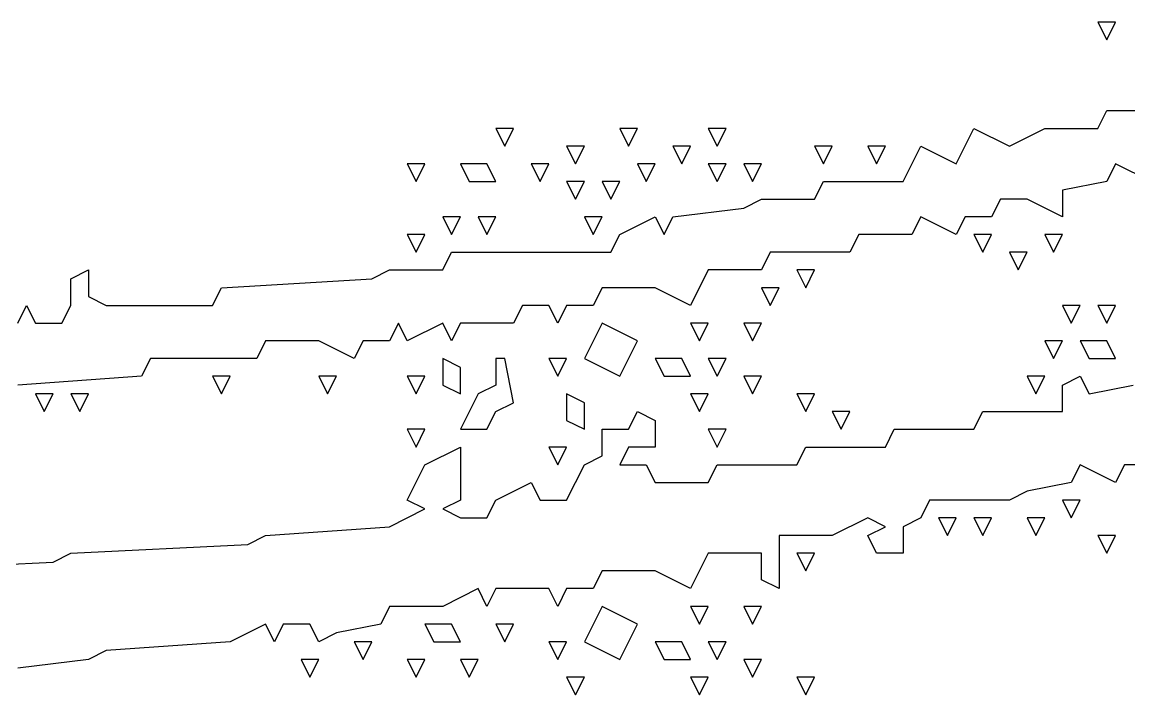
# Model space of a CAD drawing. Extents: x 2 to 124, y 0 to 170.
# Drawn here: x 62.74 to 72.81, y 46.36 to 52.48 of the extents above; entities that cross this region are included whole.
import ezdxf

# ---------------------------------------------------------------- set-up
doc = ezdxf.new("R2010")
doc.units = 0
doc.layers.add('Layer0', color=7, linetype='Continuous')

msp = doc.modelspace()

# ---------------------------------------------------------------- linework, layer by layer
at = {"layer": 'Layer0', "color": 5, "linetype": 'CONTINUOUS'}
for p, q in [((72.52367, 52.48106, 0.1), (72.60417, 52.32008, 0.1)), ((72.68466, 52.48106, 0.1), (72.52367, 52.48106, 0.1)), ((72.60417, 52.32008, 0.1), (72.68466, 52.48106, 0.1)), ((72.52367, 51.51515, 0.1), (72.60417, 51.67614, 0.1)), ((72.60417, 51.67614, 0.1), (73.3286, 51.67614, 0.1)), ((67.05019, 51.51515, 0.1), (67.13068, 51.35417, 0.1)), ((67.21117, 51.51515, 0.1), (67.05019, 51.51515, 0.1)), ((67.13068, 51.35417, 0.1), (67.21117, 51.51515, 0.1)), ((68.17708, 51.51515, 0.1), (68.25758, 51.35417, 0.1)), ((68.33807, 51.51515, 0.1), (68.17708, 51.51515, 0.1)), ((68.25758, 51.35417, 0.1), (68.33807, 51.51515, 0.1)), ((68.98201, 51.51515, 0.1), (69.0625, 51.35417, 0.1)), ((69.14299, 51.51515, 0.1), (68.98201, 51.51515, 0.1)), ((69.0625, 51.35417, 0.1), (69.14299, 51.51515, 0.1)), ((71.2358, 51.19318, 0.1), (71.39678, 51.51515, 0.1)), ((71.39678, 51.51515, 0.1), (71.71875, 51.35417, 0.1)), ((71.71875, 51.35417, 0.1), (72.04072, 51.51515, 0.1)), ((72.04072, 51.51515, 0.1), (72.52367, 51.51515, 0.1)), ((67.69413, 51.35417, 0.1), (67.77462, 51.19318, 0.1)), ((67.85511, 51.35417, 0.1), (67.69413, 51.35417, 0.1)), ((67.77462, 51.19318, 0.1), (67.85511, 51.35417, 0.1)), ((68.66004, 51.35417, 0.1), (68.74053, 51.19318, 0.1)), ((68.82102, 51.35417, 0.1), (68.66004, 51.35417, 0.1)), ((68.74053, 51.19318, 0.1), (68.82102, 51.35417, 0.1)), ((69.94792, 51.35417, 0.1), (70.02841, 51.19318, 0.1)), ((70.1089, 51.35417, 0.1), (69.94792, 51.35417, 0.1)), ((70.02841, 51.19318, 0.1), (70.1089, 51.35417, 0.1)), ((70.43087, 51.35417, 0.1), (70.51136, 51.19318, 0.1)), ((70.59186, 51.35417, 0.1), (70.43087, 51.35417, 0.1)), ((70.51136, 51.19318, 0.1), (70.59186, 51.35417, 0.1)), ((70.75284, 51.0322, 0.1), (70.91383, 51.35417, 0.1)), ((70.91383, 51.35417, 0.1), (71.2358, 51.19318, 0.1)), ((66.24527, 51.19318, 0.1), (66.32576, 51.0322, 0.1)), ((66.40625, 51.19318, 0.1), (66.24527, 51.19318, 0.1)), ((66.32576, 51.0322, 0.1), (66.40625, 51.19318, 0.1)), ((66.72822, 51.19318, 0.1), (66.80871, 51.0322, 0.1)), ((66.9697, 51.19318, 0.1), (66.72822, 51.19318, 0.1)), ((67.05019, 51.0322, 0.1), (66.9697, 51.19318, 0.1)), ((67.37216, 51.19318, 0.1), (67.45265, 51.0322, 0.1)), ((67.53314, 51.19318, 0.1), (67.37216, 51.19318, 0.1)), ((67.45265, 51.0322, 0.1), (67.53314, 51.19318, 0.1)), ((68.33807, 51.19318, 0.1), (68.41856, 51.0322, 0.1)), ((68.49905, 51.19318, 0.1), (68.33807, 51.19318, 0.1)), ((68.41856, 51.0322, 0.1), (68.49905, 51.19318, 0.1)), ((68.98201, 51.19318, 0.1), (69.0625, 51.0322, 0.1)), ((69.14299, 51.19318, 0.1), (68.98201, 51.19318, 0.1)), ((69.0625, 51.0322, 0.1), (69.14299, 51.19318, 0.1)), ((69.30398, 51.19318, 0.1), (69.38447, 51.0322, 0.1)), ((69.46496, 51.19318, 0.1), (69.30398, 51.19318, 0.1)), ((69.38447, 51.0322, 0.1), (69.46496, 51.19318, 0.1)), ((72.68466, 51.19318, 0.1), (72.60417, 51.0322, 0.1)), ((73.00663, 51.0322, 0.1), (72.68466, 51.19318, 0.1)), ((66.80871, 51.0322, 0.1), (67.05019, 51.0322, 0.1)), ((67.69413, 51.0322, 0.1), (67.77462, 50.87121, 0.1)), ((67.85511, 51.0322, 0.1), (67.69413, 51.0322, 0.1)), ((67.77462, 50.87121, 0.1), (67.85511, 51.0322, 0.1)), ((68.0161, 51.0322, 0.1), (68.09659, 50.87121, 0.1)), ((68.17708, 51.0322, 0.1), (68.0161, 51.0322, 0.1)), ((68.09659, 50.87121, 0.1), (68.17708, 51.0322, 0.1)), ((69.94792, 50.87121, 0.1), (70.02841, 51.0322, 0.1)), ((70.02841, 51.0322, 0.1), (70.75284, 51.0322, 0.1)), ((72.60417, 51.0322, 0.1), (72.2017, 50.9517, 0.1)), ((72.2017, 50.9517, 0.1), (72.2017, 50.71023, 0.1)), ((69.30398, 50.79072, 0.1), (69.46496, 50.87121, 0.1)), ((69.46496, 50.87121, 0.1), (69.94792, 50.87121, 0.1)), ((71.63826, 50.87121, 0.1), (71.55777, 50.71023, 0.1)), ((71.87973, 50.87121, 0.1), (71.63826, 50.87121, 0.1)), ((72.2017, 50.71023, 0.1), (71.87973, 50.87121, 0.1)), ((66.56723, 50.71023, 0.1), (66.64773, 50.54924, 0.1)), ((66.72822, 50.71023, 0.1), (66.56723, 50.71023, 0.1)), ((66.64773, 50.54924, 0.1), (66.72822, 50.71023, 0.1)), ((66.8892, 50.71023, 0.1), (66.9697, 50.54924, 0.1)), ((67.05019, 50.71023, 0.1), (66.8892, 50.71023, 0.1)), ((66.9697, 50.54924, 0.1), (67.05019, 50.71023, 0.1)), ((67.85511, 50.71023, 0.1), (67.93561, 50.54924, 0.1)), ((68.0161, 50.71023, 0.1), (67.85511, 50.71023, 0.1)), ((67.93561, 50.54924, 0.1), (68.0161, 50.71023, 0.1)), ((68.17708, 50.54924, 0.1), (68.49905, 50.71023, 0.1)), ((68.49905, 50.71023, 0.1), (68.57955, 50.54924, 0.1)), ((68.57955, 50.54924, 0.1), (68.66004, 50.71023, 0.1)), ((68.66004, 50.71023, 0.1), (69.30398, 50.79072, 0.1)), ((70.91383, 50.71023, 0.1), (70.83333, 50.54924, 0.1)), ((71.2358, 50.54924, 0.1), (70.91383, 50.71023, 0.1)), ((71.31629, 50.71023, 0.1), (71.2358, 50.54924, 0.1)), ((71.55777, 50.71023, 0.1), (71.31629, 50.71023, 0.1)), ((66.24527, 50.54924, 0.1), (66.32576, 50.38826, 0.1)), ((66.40625, 50.54924, 0.1), (66.24527, 50.54924, 0.1)), ((66.32576, 50.38826, 0.1), (66.40625, 50.54924, 0.1)), ((68.09659, 50.38826, 0.1), (68.17708, 50.54924, 0.1)), ((70.35038, 50.54924, 0.1), (70.26989, 50.38826, 0.1)), ((70.83333, 50.54924, 0.1), (70.35038, 50.54924, 0.1)), ((71.39678, 50.54924, 0.1), (71.47727, 50.38826, 0.1)), ((71.55777, 50.54924, 0.1), (71.39678, 50.54924, 0.1)), ((71.47727, 50.38826, 0.1), (71.55777, 50.54924, 0.1)), ((72.04072, 50.54924, 0.1), (72.12121, 50.38826, 0.1)), ((72.2017, 50.54924, 0.1), (72.04072, 50.54924, 0.1)), ((72.12121, 50.38826, 0.1), (72.2017, 50.54924, 0.1)), ((66.56723, 50.22727, 0.1), (66.64773, 50.38826, 0.1)), ((66.64773, 50.38826, 0.1), (68.09659, 50.38826, 0.1)), ((69.54545, 50.38826, 0.1), (69.46496, 50.22727, 0.1)), ((70.26989, 50.38826, 0.1), (69.54545, 50.38826, 0.1)), ((71.71875, 50.38826, 0.1), (71.79924, 50.22727, 0.1)), ((71.87973, 50.38826, 0.1), (71.71875, 50.38826, 0.1)), ((71.79924, 50.22727, 0.1), (71.87973, 50.38826, 0.1)), ((63.18655, 50.14678, 0.1), (63.34754, 50.22727, 0.1)), ((63.34754, 50.22727, 0.1), (63.34754, 49.9858, 0.1)), ((65.9233, 50.14678, 0.1), (66.08428, 50.22727, 0.1)), ((66.08428, 50.22727, 0.1), (66.56723, 50.22727, 0.1)), ((68.98201, 50.22727, 0.1), (68.82102, 49.9053, 0.1)), ((69.46496, 50.22727, 0.1), (68.98201, 50.22727, 0.1)), ((69.78693, 50.22727, 0.1), (69.86742, 50.06629, 0.1)), ((69.94792, 50.22727, 0.1), (69.78693, 50.22727, 0.1)), ((69.86742, 50.06629, 0.1), (69.94792, 50.22727, 0.1)), ((63.18655, 49.9053, 0.1), (63.18655, 50.14678, 0.1)), ((64.55492, 50.06629, 0.1), (65.9233, 50.14678, 0.1)), ((64.47443, 49.9053, 0.1), (64.55492, 50.06629, 0.1)), ((68.0161, 50.06629, 0.1), (67.93561, 49.9053, 0.1)), ((68.49905, 50.06629, 0.1), (68.0161, 50.06629, 0.1)), ((68.82102, 49.9053, 0.1), (68.49905, 50.06629, 0.1)), ((69.46496, 50.06629, 0.1), (69.54545, 49.9053, 0.1)), ((69.62595, 50.06629, 0.1), (69.46496, 50.06629, 0.1)), ((69.54545, 49.9053, 0.1), (69.62595, 50.06629, 0.1)), ((62.7036, 49.74432, 0.1), (62.78409, 49.9053, 0.1)), ((62.78409, 49.9053, 0.1), (62.86458, 49.74432, 0.1)), ((63.10606, 49.74432, 0.1), (63.18655, 49.9053, 0.1)), ((63.34754, 49.9858, 0.1), (63.50852, 49.9053, 0.1)), ((63.50852, 49.9053, 0.1), (64.47443, 49.9053, 0.1)), ((67.29167, 49.9053, 0.1), (67.21117, 49.74432, 0.1)), ((67.53314, 49.9053, 0.1), (67.29167, 49.9053, 0.1)), ((67.61364, 49.74432, 0.1), (67.53314, 49.9053, 0.1)), ((67.69413, 49.9053, 0.1), (67.61364, 49.74432, 0.1)), ((67.93561, 49.9053, 0.1), (67.69413, 49.9053, 0.1)), ((72.2017, 49.9053, 0.1), (72.2822, 49.74432, 0.1)), ((72.36269, 49.9053, 0.1), (72.2017, 49.9053, 0.1)), ((72.2822, 49.74432, 0.1), (72.36269, 49.9053, 0.1)), ((72.52367, 49.9053, 0.1), (72.60417, 49.74432, 0.1)), ((72.68466, 49.9053, 0.1), (72.52367, 49.9053, 0.1)), ((72.60417, 49.74432, 0.1), (72.68466, 49.9053, 0.1)), ((62.86458, 49.74432, 0.1), (63.10606, 49.74432, 0.1)), ((66.16477, 49.74432, 0.1), (66.08428, 49.58333, 0.1)), ((66.24527, 49.58333, 0.1), (66.16477, 49.74432, 0.1)), ((66.56723, 49.74432, 0.1), (66.24527, 49.58333, 0.1)), ((66.64773, 49.58333, 0.1), (66.56723, 49.74432, 0.1)), ((66.72822, 49.74432, 0.1), (66.64773, 49.58333, 0.1)), ((67.21117, 49.74432, 0.1), (66.72822, 49.74432, 0.1)), ((68.0161, 49.74432, 0.1), (67.85511, 49.42235, 0.1)), ((68.33807, 49.58333, 0.1), (68.0161, 49.74432, 0.1)), ((68.82102, 49.74432, 0.1), (68.90152, 49.58333, 0.1)), ((68.98201, 49.74432, 0.1), (68.82102, 49.74432, 0.1)), ((68.90152, 49.58333, 0.1), (68.98201, 49.74432, 0.1)), ((69.30398, 49.74432, 0.1), (69.38447, 49.58333, 0.1)), ((69.46496, 49.74432, 0.1), (69.30398, 49.74432, 0.1)), ((69.38447, 49.58333, 0.1), (69.46496, 49.74432, 0.1)), ((64.95739, 49.58333, 0.1), (64.87689, 49.42235, 0.1)), ((65.44034, 49.58333, 0.1), (64.95739, 49.58333, 0.1)), ((65.76231, 49.42235, 0.1), (65.44034, 49.58333, 0.1)), ((65.8428, 49.58333, 0.1), (65.76231, 49.42235, 0.1)), ((66.08428, 49.58333, 0.1), (65.8428, 49.58333, 0.1)), ((68.17708, 49.26136, 0.1), (68.33807, 49.58333, 0.1)), ((72.04072, 49.58333, 0.1), (72.12121, 49.42235, 0.1)), ((72.2017, 49.58333, 0.1), (72.04072, 49.58333, 0.1)), ((72.12121, 49.42235, 0.1), (72.2017, 49.58333, 0.1)), ((72.36269, 49.58333, 0.1), (72.44318, 49.42235, 0.1)), ((72.60417, 49.58333, 0.1), (72.36269, 49.58333, 0.1)), ((72.68466, 49.42235, 0.1), (72.60417, 49.58333, 0.1)), ((63.91098, 49.42235, 0.1), (63.83049, 49.26136, 0.1)), ((64.87689, 49.42235, 0.1), (63.91098, 49.42235, 0.1)), ((66.56723, 49.42235, 0.1), (66.56723, 49.18087, 0.1)), ((66.72822, 49.34186, 0.1), (66.56723, 49.42235, 0.1)), ((67.05019, 49.42235, 0.1), (67.05019, 49.18087, 0.1)), ((67.13068, 49.42235, 0.1), (67.05019, 49.42235, 0.1)), ((67.21117, 49.01989, 0.1), (67.13068, 49.42235, 0.1)), ((67.53314, 49.42235, 0.1), (67.61364, 49.26136, 0.1)), ((67.69413, 49.42235, 0.1), (67.53314, 49.42235, 0.1)), ((67.61364, 49.26136, 0.1), (67.69413, 49.42235, 0.1)), ((67.85511, 49.42235, 0.1), (68.17708, 49.26136, 0.1)), ((68.49905, 49.42235, 0.1), (68.57955, 49.26136, 0.1)), ((68.74053, 49.42235, 0.1), (68.49905, 49.42235, 0.1)), ((68.82102, 49.26136, 0.1), (68.74053, 49.42235, 0.1)), ((68.98201, 49.42235, 0.1), (69.0625, 49.26136, 0.1)), ((69.14299, 49.42235, 0.1), (68.98201, 49.42235, 0.1)), ((69.0625, 49.26136, 0.1), (69.14299, 49.42235, 0.1)), ((72.44318, 49.42235, 0.1), (72.68466, 49.42235, 0.1)), ((66.72822, 49.10038, 0.1), (66.72822, 49.34186, 0.1)), ((63.83049, 49.26136, 0.1), (62.7036, 49.18087, 0.1)), ((64.47443, 49.26136, 0.1), (64.55492, 49.10038, 0.1)), ((64.63542, 49.26136, 0.1), (64.47443, 49.26136, 0.1)), ((64.55492, 49.10038, 0.1), (64.63542, 49.26136, 0.1)), ((65.44034, 49.26136, 0.1), (65.52083, 49.10038, 0.1)), ((65.60133, 49.26136, 0.1), (65.44034, 49.26136, 0.1)), ((65.52083, 49.10038, 0.1), (65.60133, 49.26136, 0.1)), ((66.24527, 49.26136, 0.1), (66.32576, 49.10038, 0.1)), ((66.40625, 49.26136, 0.1), (66.24527, 49.26136, 0.1)), ((66.32576, 49.10038, 0.1), (66.40625, 49.26136, 0.1)), ((68.57955, 49.26136, 0.1), (68.82102, 49.26136, 0.1)), ((69.30398, 49.26136, 0.1), (69.38447, 49.10038, 0.1)), ((69.46496, 49.26136, 0.1), (69.30398, 49.26136, 0.1)), ((69.38447, 49.10038, 0.1), (69.46496, 49.26136, 0.1)), ((71.87973, 49.26136, 0.1), (71.96023, 49.10038, 0.1)), ((72.04072, 49.26136, 0.1), (71.87973, 49.26136, 0.1)), ((71.96023, 49.10038, 0.1), (72.04072, 49.26136, 0.1)), ((72.2017, 49.18087, 0.1), (72.36269, 49.26136, 0.1)), ((72.36269, 49.26136, 0.1), (72.44318, 49.10038, 0.1)), ((62.86458, 49.10038, 0.1), (62.94508, 48.93939, 0.1)), ((63.02557, 49.10038, 0.1), (62.86458, 49.10038, 0.1)), ((62.94508, 48.93939, 0.1), (63.02557, 49.10038, 0.1)), ((63.18655, 49.10038, 0.1), (63.26705, 48.93939, 0.1)), ((63.34754, 49.10038, 0.1), (63.18655, 49.10038, 0.1)), ((63.26705, 48.93939, 0.1), (63.34754, 49.10038, 0.1)), ((66.56723, 49.18087, 0.1), (66.72822, 49.10038, 0.1)), ((66.8892, 49.10038, 0.1), (66.72822, 48.77841, 0.1)), ((67.05019, 49.18087, 0.1), (66.8892, 49.10038, 0.1)), ((67.69413, 49.10038, 0.1), (67.69413, 48.8589, 0.1)), ((67.85511, 49.01989, 0.1), (67.69413, 49.10038, 0.1)), ((68.82102, 49.10038, 0.1), (68.90152, 48.93939, 0.1)), ((68.98201, 49.10038, 0.1), (68.82102, 49.10038, 0.1)), ((68.90152, 48.93939, 0.1), (68.98201, 49.10038, 0.1)), ((69.78693, 49.10038, 0.1), (69.86742, 48.93939, 0.1)), ((69.94792, 49.10038, 0.1), (69.78693, 49.10038, 0.1)), ((69.86742, 48.93939, 0.1), (69.94792, 49.10038, 0.1)), ((72.2017, 48.93939, 0.1), (72.2017, 49.18087, 0.1)), ((72.44318, 49.10038, 0.1), (72.84564, 49.18087, 0.1)), ((67.05019, 48.93939, 0.1), (67.21117, 49.01989, 0.1)), ((67.85511, 48.77841, 0.1), (67.85511, 49.01989, 0.1)), ((66.9697, 48.77841, 0.1), (67.05019, 48.93939, 0.1)), ((68.25758, 48.77841, 0.1), (68.33807, 48.93939, 0.1)), ((68.33807, 48.93939, 0.1), (68.49905, 48.8589, 0.1)), ((70.1089, 48.93939, 0.1), (70.18939, 48.77841, 0.1)), ((70.26989, 48.93939, 0.1), (70.1089, 48.93939, 0.1)), ((70.18939, 48.77841, 0.1), (70.26989, 48.93939, 0.1)), ((71.39678, 48.77841, 0.1), (71.47727, 48.93939, 0.1)), ((71.47727, 48.93939, 0.1), (72.2017, 48.93939, 0.1)), ((67.69413, 48.8589, 0.1), (67.85511, 48.77841, 0.1)), ((68.49905, 48.8589, 0.1), (68.49905, 48.61742, 0.1)), ((66.24527, 48.77841, 0.1), (66.32576, 48.61742, 0.1)), ((66.40625, 48.77841, 0.1), (66.24527, 48.77841, 0.1)), ((66.32576, 48.61742, 0.1), (66.40625, 48.77841, 0.1)), ((66.72822, 48.77841, 0.1), (66.9697, 48.77841, 0.1)), ((68.0161, 48.53693, 0.1), (68.0161, 48.77841, 0.1)), ((68.0161, 48.77841, 0.1), (68.25758, 48.77841, 0.1)), ((68.98201, 48.77841, 0.1), (69.0625, 48.61742, 0.1)), ((69.14299, 48.77841, 0.1), (68.98201, 48.77841, 0.1)), ((69.0625, 48.61742, 0.1), (69.14299, 48.77841, 0.1)), ((70.59186, 48.61742, 0.1), (70.67235, 48.77841, 0.1)), ((70.67235, 48.77841, 0.1), (71.39678, 48.77841, 0.1)), ((66.40625, 48.45644, 0.1), (66.72822, 48.61742, 0.1)), ((66.72822, 48.61742, 0.1), (66.72822, 48.13447, 0.1)), ((67.53314, 48.61742, 0.1), (67.61364, 48.45644, 0.1)), ((67.69413, 48.61742, 0.1), (67.53314, 48.61742, 0.1)), ((67.61364, 48.45644, 0.1), (67.69413, 48.61742, 0.1)), ((68.25758, 48.61742, 0.1), (68.17708, 48.45644, 0.1)), ((68.49905, 48.61742, 0.1), (68.25758, 48.61742, 0.1)), ((69.78693, 48.45644, 0.1), (69.86742, 48.61742, 0.1)), ((69.86742, 48.61742, 0.1), (70.59186, 48.61742, 0.1)), ((67.85511, 48.45644, 0.1), (68.0161, 48.53693, 0.1)), ((66.24527, 48.13447, 0.1), (66.40625, 48.45644, 0.1)), ((67.69413, 48.13447, 0.1), (67.85511, 48.45644, 0.1)), ((68.17708, 48.45644, 0.1), (68.41856, 48.45644, 0.1)), ((68.41856, 48.45644, 0.1), (68.49905, 48.29545, 0.1)), ((68.98201, 48.29545, 0.1), (69.0625, 48.45644, 0.1)), ((69.0625, 48.45644, 0.1), (69.78693, 48.45644, 0.1)), ((72.36269, 48.45644, 0.1), (72.2822, 48.29545, 0.1)), ((72.68466, 48.29545, 0.1), (72.36269, 48.45644, 0.1)), ((72.76515, 48.45644, 0.1), (72.68466, 48.29545, 0.1)), ((73.00663, 48.45644, 0.1), (72.76515, 48.45644, 0.1)), ((67.05019, 48.13447, 0.1), (67.37216, 48.29545, 0.1)), ((67.37216, 48.29545, 0.1), (67.45265, 48.13447, 0.1)), ((68.49905, 48.29545, 0.1), (68.98201, 48.29545, 0.1)), ((72.2822, 48.29545, 0.1), (71.87973, 48.21496, 0.1)), ((71.87973, 48.21496, 0.1), (71.71875, 48.13447, 0.1)), ((66.40625, 48.05398, 0.1), (66.24527, 48.13447, 0.1)), ((66.72822, 48.13447, 0.1), (66.56723, 48.05398, 0.1)), ((66.9697, 47.97348, 0.1), (67.05019, 48.13447, 0.1)), ((67.45265, 48.13447, 0.1), (67.69413, 48.13447, 0.1)), ((70.99432, 48.13447, 0.1), (70.91383, 47.97348, 0.1)), ((71.71875, 48.13447, 0.1), (70.99432, 48.13447, 0.1)), ((72.2017, 48.13447, 0.1), (72.2822, 47.97348, 0.1)), ((72.36269, 48.13447, 0.1), (72.2017, 48.13447, 0.1)), ((72.2822, 47.97348, 0.1), (72.36269, 48.13447, 0.1)), ((66.08428, 47.89299, 0.1), (66.40625, 48.05398, 0.1)), ((66.56723, 48.05398, 0.1), (66.72822, 47.97348, 0.1)), ((64.95739, 47.8125, 0.1), (66.08428, 47.89299, 0.1)), ((66.72822, 47.97348, 0.1), (66.9697, 47.97348, 0.1)), ((70.43087, 47.97348, 0.1), (70.1089, 47.8125, 0.1)), ((70.59186, 47.89299, 0.1), (70.43087, 47.97348, 0.1)), ((70.43087, 47.8125, 0.1), (70.59186, 47.89299, 0.1)), ((70.91383, 47.97348, 0.1), (70.75284, 47.89299, 0.1)), ((70.75284, 47.89299, 0.1), (70.75284, 47.65152, 0.1)), ((71.07481, 47.97348, 0.1), (71.1553, 47.8125, 0.1)), ((71.2358, 47.97348, 0.1), (71.07481, 47.97348, 0.1)), ((71.1553, 47.8125, 0.1), (71.2358, 47.97348, 0.1)), ((71.39678, 47.97348, 0.1), (71.47727, 47.8125, 0.1)), ((71.55777, 47.97348, 0.1), (71.39678, 47.97348, 0.1)), ((71.47727, 47.8125, 0.1), (71.55777, 47.97348, 0.1)), ((71.87973, 47.97348, 0.1), (71.96023, 47.8125, 0.1)), ((72.04072, 47.97348, 0.1), (71.87973, 47.97348, 0.1)), ((71.96023, 47.8125, 0.1), (72.04072, 47.97348, 0.1)), ((64.7964, 47.73201, 0.1), (64.95739, 47.8125, 0.1)), ((70.1089, 47.8125, 0.1), (69.62595, 47.8125, 0.1)), ((69.62595, 47.8125, 0.1), (69.62595, 47.32955, 0.1)), ((70.51136, 47.65152, 0.1), (70.43087, 47.8125, 0.1)), ((72.52367, 47.8125, 0.1), (72.60417, 47.65152, 0.1)), ((72.68466, 47.8125, 0.1), (72.52367, 47.8125, 0.1)), ((72.60417, 47.65152, 0.1), (72.68466, 47.8125, 0.1)), ((63.18655, 47.65152, 0.1), (64.7964, 47.73201, 0.1)), ((63.02557, 47.57102, 0.1), (63.18655, 47.65152, 0.1)), ((68.98201, 47.65152, 0.1), (68.82102, 47.32955, 0.1)), ((69.46496, 47.65152, 0.1), (68.98201, 47.65152, 0.1)), ((69.46496, 47.41004, 0.1), (69.46496, 47.65152, 0.1)), ((69.78693, 47.65152, 0.1), (69.86742, 47.49053, 0.1)), ((69.94792, 47.65152, 0.1), (69.78693, 47.65152, 0.1)), ((69.86742, 47.49053, 0.1), (69.94792, 47.65152, 0.1)), ((70.75284, 47.65152, 0.1), (70.51136, 47.65152, 0.1)), ((61.41572, 47.49053, 0.1), (63.02557, 47.57102, 0.1)), ((68.0161, 47.49053, 0.1), (67.93561, 47.32955, 0.1)), ((68.49905, 47.49053, 0.1), (68.0161, 47.49053, 0.1)), ((68.82102, 47.32955, 0.1), (68.49905, 47.49053, 0.1)), ((69.62595, 47.32955, 0.1), (69.46496, 47.41004, 0.1)), ((66.8892, 47.32955, 0.1), (66.56723, 47.16856, 0.1)), ((66.9697, 47.16856, 0.1), (66.8892, 47.32955, 0.1)), ((67.05019, 47.32955, 0.1), (66.9697, 47.16856, 0.1)), ((67.53314, 47.32955, 0.1), (67.05019, 47.32955, 0.1)), ((67.61364, 47.16856, 0.1), (67.53314, 47.32955, 0.1)), ((67.69413, 47.32955, 0.1), (67.61364, 47.16856, 0.1)), ((67.93561, 47.32955, 0.1), (67.69413, 47.32955, 0.1)), ((66.08428, 47.16856, 0.1), (66.00379, 47.00758, 0.1)), ((66.56723, 47.16856, 0.1), (66.08428, 47.16856, 0.1)), ((68.0161, 47.16856, 0.1), (67.85511, 46.84659, 0.1)), ((68.33807, 47.00758, 0.1), (68.0161, 47.16856, 0.1)), ((68.82102, 47.16856, 0.1), (68.90152, 47.00758, 0.1)), ((68.98201, 47.16856, 0.1), (68.82102, 47.16856, 0.1)), ((68.90152, 47.00758, 0.1), (68.98201, 47.16856, 0.1)), ((69.30398, 47.16856, 0.1), (69.38447, 47.00758, 0.1)), ((69.46496, 47.16856, 0.1), (69.30398, 47.16856, 0.1)), ((69.38447, 47.00758, 0.1), (69.46496, 47.16856, 0.1)), ((64.95739, 47.00758, 0.1), (64.63542, 46.84659, 0.1)), ((65.03788, 46.84659, 0.1), (64.95739, 47.00758, 0.1)), ((65.11837, 47.00758, 0.1), (65.03788, 46.84659, 0.1)), ((65.35985, 47.00758, 0.1), (65.11837, 47.00758, 0.1)), ((65.44034, 46.84659, 0.1), (65.35985, 47.00758, 0.1)), ((66.00379, 47.00758, 0.1), (65.60133, 46.92708, 0.1)), ((66.40625, 47.00758, 0.1), (66.48674, 46.84659, 0.1)), ((66.64773, 47.00758, 0.1), (66.40625, 47.00758, 0.1)), ((66.72822, 46.84659, 0.1), (66.64773, 47.00758, 0.1)), ((67.05019, 47.00758, 0.1), (67.13068, 46.84659, 0.1)), ((67.21117, 47.00758, 0.1), (67.05019, 47.00758, 0.1)), ((67.13068, 46.84659, 0.1), (67.21117, 47.00758, 0.1)), ((68.17708, 46.68561, 0.1), (68.33807, 47.00758, 0.1)), ((65.60133, 46.92708, 0.1), (65.44034, 46.84659, 0.1)), ((64.63542, 46.84659, 0.1), (63.50852, 46.7661, 0.1)), ((65.76231, 46.84659, 0.1), (65.8428, 46.68561, 0.1)), ((65.9233, 46.84659, 0.1), (65.76231, 46.84659, 0.1)), ((65.8428, 46.68561, 0.1), (65.9233, 46.84659, 0.1)), ((66.48674, 46.84659, 0.1), (66.72822, 46.84659, 0.1)), ((67.53314, 46.84659, 0.1), (67.61364, 46.68561, 0.1)), ((67.69413, 46.84659, 0.1), (67.53314, 46.84659, 0.1)), ((67.61364, 46.68561, 0.1), (67.69413, 46.84659, 0.1)), ((67.85511, 46.84659, 0.1), (68.17708, 46.68561, 0.1)), ((68.49905, 46.84659, 0.1), (68.57955, 46.68561, 0.1)), ((68.74053, 46.84659, 0.1), (68.49905, 46.84659, 0.1)), ((68.82102, 46.68561, 0.1), (68.74053, 46.84659, 0.1)), ((68.98201, 46.84659, 0.1), (69.0625, 46.68561, 0.1)), ((69.14299, 46.84659, 0.1), (68.98201, 46.84659, 0.1)), ((69.0625, 46.68561, 0.1), (69.14299, 46.84659, 0.1)), ((63.34754, 46.68561, 0.1), (62.7036, 46.60511, 0.1)), ((63.50852, 46.7661, 0.1), (63.34754, 46.68561, 0.1)), ((65.27936, 46.68561, 0.1), (65.35985, 46.52462, 0.1)), ((65.44034, 46.68561, 0.1), (65.27936, 46.68561, 0.1)), ((65.35985, 46.52462, 0.1), (65.44034, 46.68561, 0.1)), ((66.24527, 46.68561, 0.1), (66.32576, 46.52462, 0.1)), ((66.40625, 46.68561, 0.1), (66.24527, 46.68561, 0.1)), ((66.32576, 46.52462, 0.1), (66.40625, 46.68561, 0.1)), ((66.72822, 46.68561, 0.1), (66.80871, 46.52462, 0.1)), ((66.8892, 46.68561, 0.1), (66.72822, 46.68561, 0.1)), ((66.80871, 46.52462, 0.1), (66.8892, 46.68561, 0.1)), ((68.57955, 46.68561, 0.1), (68.82102, 46.68561, 0.1)), ((69.30398, 46.68561, 0.1), (69.38447, 46.52462, 0.1)), ((69.46496, 46.68561, 0.1), (69.30398, 46.68561, 0.1)), ((69.38447, 46.52462, 0.1), (69.46496, 46.68561, 0.1)), ((67.69413, 46.52462, 0.1), (67.77462, 46.36364, 0.1)), ((67.85511, 46.52462, 0.1), (67.69413, 46.52462, 0.1)), ((67.77462, 46.36364, 0.1), (67.85511, 46.52462, 0.1)), ((68.82102, 46.52462, 0.1), (68.90152, 46.36364, 0.1)), ((68.98201, 46.52462, 0.1), (68.82102, 46.52462, 0.1)), ((68.90152, 46.36364, 0.1), (68.98201, 46.52462, 0.1)), ((69.78693, 46.52462, 0.1), (69.86742, 46.36364, 0.1)), ((69.94792, 46.52462, 0.1), (69.78693, 46.52462, 0.1)), ((69.86742, 46.36364, 0.1), (69.94792, 46.52462, 0.1))]:
    msp.add_line(p, q, dxfattribs=at)

doc.saveas('drawing.dxf')
